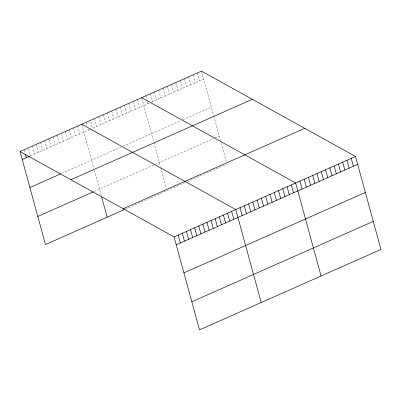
<?xml version="1.0" encoding="UTF-8"?>
<svg xmlns="http://www.w3.org/2000/svg" width="401" height="401" viewBox="0 0 401 401"><rect width="100%" height="100%" fill="white"/><g stroke="black" fill="none" stroke-linecap="round" stroke-linejoin="round"><path stroke-width="0.3" stroke-dasharray="2 1.5" d="M89.784 129.503L30.436 155.809L28.276 147.909M149.127 103.192L92.456 128.315L90.295 120.415M151.262 102.245L203.658 79.022M61.764 173.402L120.987 147.147M123.127 146.2L180.866 120.606M183.001 119.658L211.337 107.097M94.355 191.387L154.029 164.936M155.097 164.46L213.367 138.631M214.971 137.919L219.252 136.024M125.353 209.127L185.232 182.585M187.367 181.633L222.655 165.994M223.187 165.758L226.931 164.099M201.492 71.122L213.598 115.363M213.758 115.949L220.35 140.034M221.131 142.896L226.304 161.803M197.217 73.017L199.377 80.917M192.941 74.912L195.102 82.812M188.665 76.807L190.826 84.711M184.385 78.706L186.55 86.606M180.109 80.601L182.27 88.501M175.833 82.496L177.994 90.395M171.558 84.39L173.718 92.295M167.277 86.29L169.443 94.19M163.001 88.185L165.162 96.085M158.726 90.08L160.886 97.979M154.45 91.974L156.611 99.879M150.169 93.874L152.335 101.774M145.894 95.769L146.977 99.719M147.593 101.974L148.054 103.669M141.774 98.23L153.718 141.904M153.884 142.495L160.47 166.575M160.786 167.723L166.425 188.35M137.343 99.558L139.503 107.463M133.062 101.458L135.227 109.358M128.786 103.353L130.947 111.252M124.51 105.247L126.671 113.147M120.235 107.142L122.395 115.047M115.954 109.042L118.12 116.942M111.678 110.937L113.839 118.836M107.403 112.831L109.563 120.731M103.127 114.726L105.288 122.631M98.846 116.626L101.012 124.526M94.571 118.521L96.731 126.42M86.02 122.31L86.947 125.698M87.869 129.082L88.18 130.215M81.739 124.21L93.844 168.45M94.33 170.219L101.378 195.984M77.629 126.029L79.789 133.929M73.513 127.854L75.679 135.754M69.403 129.678L71.563 137.578M65.288 131.503L67.453 139.403M61.178 133.322L63.338 141.222M57.062 135.147L59.228 143.047M52.952 136.972L55.112 144.871M48.837 138.791L51.002 146.696M44.727 140.616L46.887 148.515M40.611 142.44L42.777 150.34M36.501 144.265L38.661 152.164M32.386 146.084L34.551 153.989M24.316 150.295L25.088 153.117"/><path stroke-width="0.6" d="M20.05 151.558L201.492 71.122L355.517 156.465L380.95 249.442L199.508 329.878L174.069 236.901L20.05 151.558L45.483 244.535L124.285 209.603M22.21 159.458L29.408 156.265M29.89 187.533L60.736 173.859M70.877 179.718L252.319 99.283M37.804 216.46L93.328 191.843M123.242 208.741L304.69 128.305M174.069 236.901L355.517 156.465M176.229 244.805L357.677 164.37M183.914 272.88L365.356 192.445M191.823 301.803L373.271 221.367M141.618 97.664L295.637 183.011L321.076 275.988M81.739 124.21L235.763 209.553L261.196 302.529M351.236 158.365L353.401 166.265M346.96 160.26L349.121 168.159M342.685 162.154L344.845 170.054M338.409 164.049L340.569 171.954M334.128 165.949L336.294 173.849M329.853 167.844L332.013 175.743M325.577 169.738L327.737 177.638M321.301 171.633L323.462 179.538M317.021 173.533L319.186 181.432M312.745 175.427L314.905 183.327M308.469 177.322L310.63 185.222M304.194 179.217L306.354 187.122M299.913 181.117L302.078 189.016M291.362 184.906L293.522 192.806M287.086 186.801L289.246 194.706M282.805 188.701L284.971 196.6M278.53 190.595L280.69 198.495M274.254 192.49L276.414 200.39M269.978 194.385L272.139 202.289M265.698 196.284L267.863 204.184M261.422 198.179L263.582 206.079M257.146 200.074L259.307 207.974M252.871 201.969L255.031 209.873M248.59 203.868L250.755 211.768M244.314 205.763L246.475 213.663M240.039 207.658L242.199 215.558M231.648 211.377L233.808 219.277M227.537 213.202L229.698 221.101M223.422 215.026L225.583 222.926M219.312 216.846L221.472 224.745M215.197 218.67L217.357 226.57M211.086 220.495L213.247 228.395M206.971 222.319L209.132 230.219M202.861 224.139L205.021 232.039M198.746 225.963L200.906 233.863M194.635 227.788L196.796 235.688M190.52 229.608L192.68 237.512M186.41 231.432L188.57 239.332M182.295 233.257L184.455 241.156M178.184 235.081L180.345 242.981M101.689 197.132L107.177 217.187M25.398 154.25L26.326 157.633"/></g></svg>
